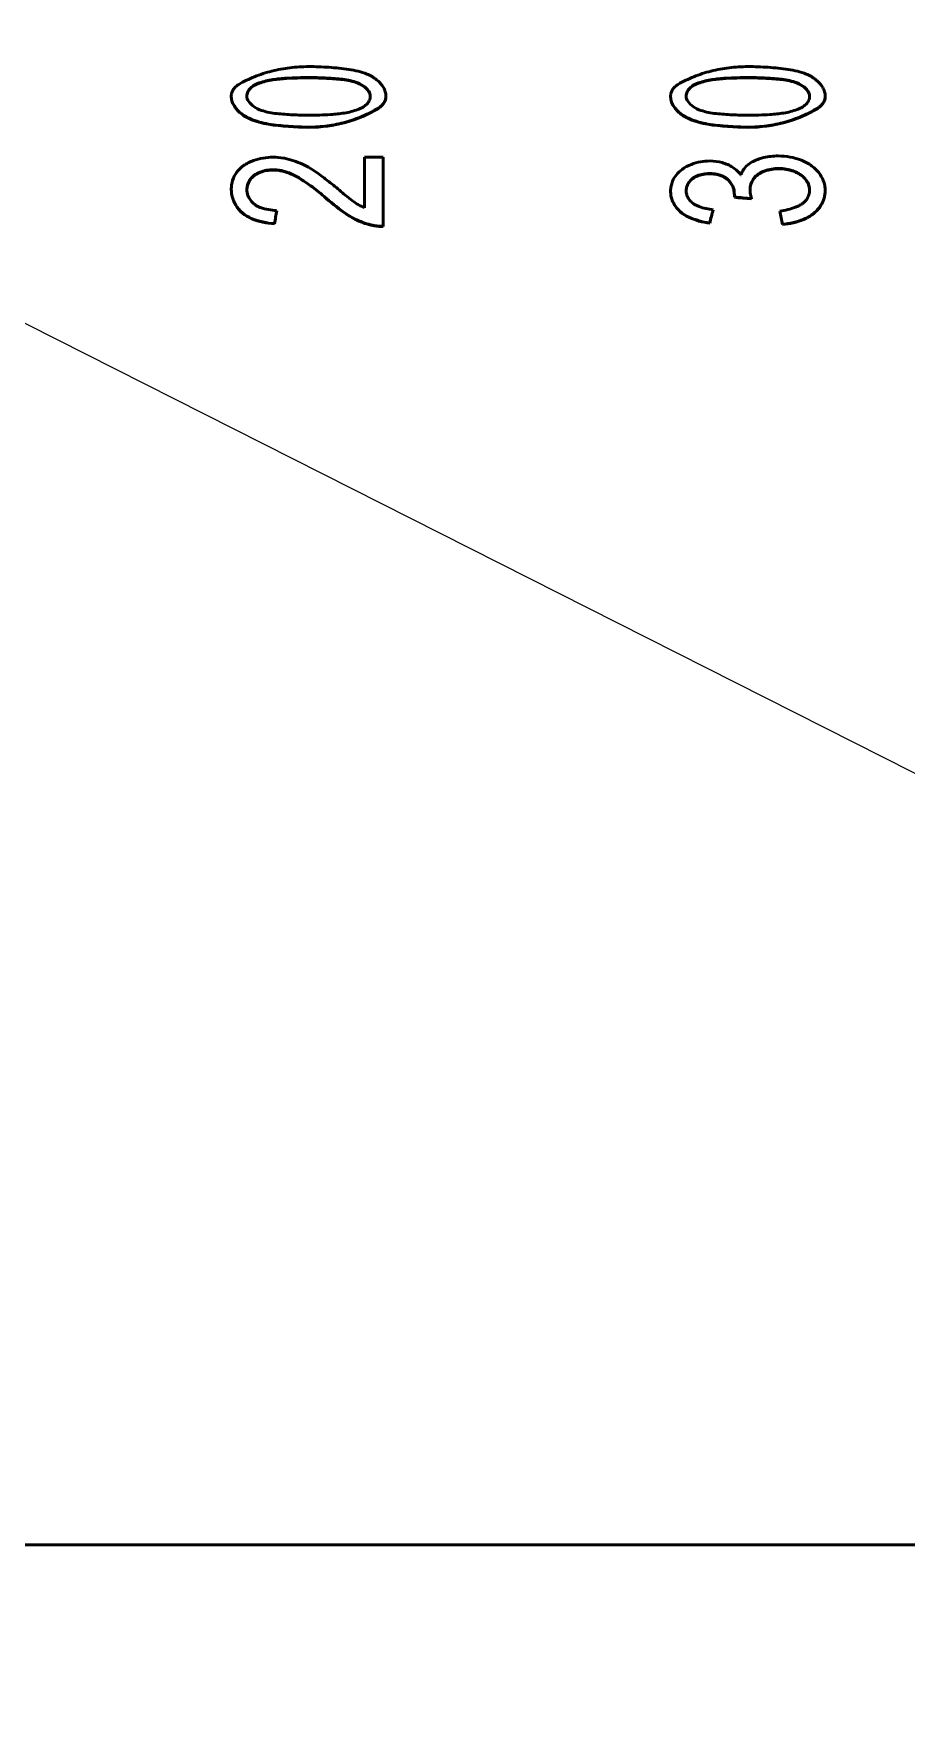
# Model space of a CAD drawing. Header units: millimetres. Extents: x -1259 to 2100, y -2965 to 1485.
# Drawn here: x 1044.52 to 1064.34, y 528.66 to 566.86 of the extents above; entities that cross this region are included whole.
import ezdxf

# ---------------------------------------------------------------- set-up
doc = ezdxf.new("R2010")
doc.units = ezdxf.units.MM
doc.header["$LTSCALE"] = 5
for name, color, linetype, lineweight in [('Symbol (ISO)', 7, 'Continuous', 25), ('Visible (ISO)', 7, 'Continuous', 50), ('Visible Narrow (ISO)', 7, 'Continuous', 35)]:
    doc.layers.add(name, color=color, linetype=linetype, lineweight=lineweight)
doc.styles.add('Note Text (ISO)', font='tahoma.ttf')
doc.dimstyles.new('Default - Method 1b (ISO)$7', dxfattribs={"dimscale": 5, "dimtxt": 3.5, "dimasz": 2.5, "dimexe": 3.175, "dimexo": 0, "dimgap": 0.762, "dimtad": 1, "dimtoh": 1, "dimrnd": 1e-08, "dimtxsty": 'Note Text (ISO)', "dimcen": 0.09, "dimdle": 10, "dimclrd": 256, "dimclre": 256, "dimclrt": 256, "dimazin": 2, "dimtfac": 1, "dimtmove": 0, "dimatfit": 3, "dimfxl": 1, "dimtolj": 1, "dimlwd": -1, "dimlwe": -1, "dimarcsym": 0})

msp = doc.modelspace()

# ---------------------------------------------------------------- linework, layer by layer
at = {"layer": 'Visible (ISO)'}
for p, q in [((1049.007, 565.436), (1049.007, 565.443)), ((1052.52, 565.436), (1052.52, 565.443)), ((1058.985, 565.436), (1058.985, 565.443)), ((1062.498, 565.436), (1062.498, 565.443)), ((1052.036, 564.056), (1052.455, 564.056)), ((1052.036, 564.056), (1052.036, 562.908)), ((1052.455, 562.486), (1052.455, 564.056)), ((1060.576, 563.652), (1060.586, 563.652)), ((1049.007, 563.323), (1049.007, 563.329)), ((1058.985, 563.282), (1058.985, 563.287)), ((1060.435, 563.145), (1060.435, 563.15)), ((1060.822, 563.11), (1060.822, 563.116)), ((1062.498, 563.294), (1062.498, 563.3)), ((1050.038, 562.842), (1050.038, 562.848)), ((1059.952, 562.857), (1059.952, 562.863)), ((1061.466, 562.827), (1061.466, 562.833)), ((1049.99, 562.541), (1049.99, 562.547)), ((1052.455, 562.481), (1052.455, 562.486)), ((1059.875, 562.556), (1059.875, 562.562)), ((1061.525, 562.526), (1061.525, 562.532)), ((1036.836, 532.538), (1122.916, 532.538))]:
    msp.add_line(p, q, dxfattribs=at)
for centre, major_axis, ratio, start_param, end_param in [((1050.766, 561.373), (-6.485, 0), 0.692656, 4.712473, 4.789987), ((1050.766, 561.364), (-6.488, 0), 0.692656, 4.712473, 4.789947), ((1060.744, 561.373), (-6.485, 0), 0.692656, 4.712473, 4.789987), ((1060.744, 561.364), (-6.488, 0), 0.692656, 4.712473, 4.789947), ((1049.66, 565.442), (0.296, 0.039), 0.882807, 2.618979, 3.011161), ((1051.879, 565.427), (0.279, 0.074), 0.873276, 5.654916, 6.056601), ((1059.638, 565.442), (0.296, 0.039), 0.882807, 2.618979, 3.011161), ((1061.857, 565.427), (0.279, 0.074), 0.873276, 5.654916, 6.056601), ((1050.766, 569.573), (6.213, 0), 0.73456, 4.712433, 4.792671), ((1060.744, 569.573), (6.213, 0), 0.73456, 4.712433, 4.792671), ((1059.993, 563.387), (0.367, -0.068), 0.762896, 1.241415, 1.521259), ((1059.631, 563.307), (0.193, 0.226), 0.966753, 1.922312, 2.295667), ((1059.631, 563.301), (0.196, 0.224), 0.967052, 1.932807, 2.296204), ((1060.079, 563.273), (0.347, 0.016), 0.876253, 0.161985, 0.363142), ((1059.792, 563.211), (0.638, 0.061), 0.877287, 6.271344, 6.401081), ((1059.677, 563.201), (0.754, 0.049), 0.81001, 0.016021, 0.134923), ((1058.628, 563.035), (1.759, 0.48), 0.867783, 6.050624, 6.123157), ((1058.331, 563.01), (2.081, 0.393), 0.808501, 6.131711, 6.19888), ((1059.859, -44.906), (1291.923, -147.654), 0.465287, 1.623179, 1.623478), ((1060.802, -104.201), (1353.563, -159.504), 0.487053, 1.628113, 1.628399), ((1062.388, 563.338), (1.578, -0.349), 0.860967, 3.459573, 3.552251), ((1050.014, 551.692), (-2.186, -19.589), 0.074435, 4.114813, 4.1334), ((1050.014, 551.692), (-2.186, -19.579), 0.074472, 4.114817, 4.133404), ((1059.913, 551.4), (-3.505, -19.926), 0.116046, 4.120012, 4.138359), ((1059.913, 551.4), (-3.505, -19.916), 0.116104, 4.120022, 4.138369), ((1061.496, 551.603), (-2.652, 19.692), 0.089297, 5.288625, 5.307138), ((1061.496, 551.603), (-2.652, 19.682), 0.089342, 5.288619, 5.307132)]:
    msp.add_ellipse(centre, major_axis=major_axis, ratio=ratio, start_param=start_param, end_param=end_param, dxfattribs=at)
for points, knots in [([(1049.179, 565.71), (1049.291, 565.775), (1049.411, 565.834), (1049.661, 565.934), (1049.792, 565.977), (1050.062, 566.045), (1050.2, 566.071), (1050.481, 566.105), (1050.623, 566.114), (1050.766, 566.114)], [0, 0, 0, 0, 0.043807, 0.043807, 0.0870851, 0.0870851, 0.1299533, 0.1299533, 0.172765, 0.172765, 0.172765, 0.172765]), ([(1050.766, 566.114), (1050.919, 566.114), (1051.072, 566.108), (1051.377, 566.087), (1051.528, 566.071), (1051.679, 566.05)], [0, 0, 0, 0, 0.04591624, 0.04591624, 0.09190288, 0.09190288, 0.09190288, 0.09190288]), ([(1059.157, 565.71), (1059.269, 565.775), (1059.389, 565.834), (1059.639, 565.934), (1059.77, 565.977), (1060.04, 566.045), (1060.178, 566.071), (1060.459, 566.105), (1060.601, 566.114), (1060.744, 566.114)], [0, 0, 0, 0, 0.043807, 0.043807, 0.0870851, 0.0870851, 0.1299533, 0.1299533, 0.172765, 0.172765, 0.172765, 0.172765]), ([(1060.744, 566.114), (1060.897, 566.114), (1061.05, 566.108), (1061.355, 566.087), (1061.506, 566.071), (1061.657, 566.05)], [0, 0, 0, 0, 0.04591624, 0.04591624, 0.09190288, 0.09190288, 0.09190288, 0.09190288]), ([(1049.642, 565.743), (1049.618, 565.735), (1049.594, 565.725), (1049.549, 565.704), (1049.528, 565.692), (1049.507, 565.679)], [0, 0, 0, 0, 0.00814539, 0.00814539, 0.01637582, 0.01637582, 0.01637582, 0.01637582]), ([(1049.642, 565.736), (1049.618, 565.728), (1049.594, 565.718), (1049.549, 565.697), (1049.528, 565.685), (1049.507, 565.672)], [0, 0, 0, 0, 0.00814431, 0.00814431, 0.0163731, 0.0163731, 0.0163731, 0.0163731]), ([(1049.951, 565.819), (1049.897, 565.81), (1049.845, 565.8), (1049.742, 565.775), (1049.691, 565.76), (1049.642, 565.743)], [0, 0, 0, 0, 0.01633595, 0.01633595, 0.03276173, 0.03276173, 0.03276173, 0.03276173]), ([(1049.951, 565.812), (1049.897, 565.803), (1049.845, 565.793), (1049.742, 565.768), (1049.691, 565.753), (1049.642, 565.736)], [0, 0, 0, 0, 0.01633527, 0.01633527, 0.03275973, 0.03275973, 0.03275973, 0.03275973]), ([(1050.264, 565.851), (1050.211, 565.849), (1050.159, 565.844), (1050.054, 565.833), (1050.002, 565.827), (1049.951, 565.819)], [0, 0, 0, 0, 0.01585173, 0.01585173, 0.03170337, 0.03170337, 0.03170337, 0.03170337]), ([(1050.264, 565.844), (1050.211, 565.841), (1050.159, 565.837), (1050.054, 565.826), (1050.002, 565.82), (1049.951, 565.812)], [0, 0, 0, 0, 0.01585153, 0.01585153, 0.03170296, 0.03170296, 0.03170296, 0.03170296]), ([(1051.493, 565.83), (1051.373, 565.842), (1051.252, 565.85), (1051.009, 565.862), (1050.888, 565.865), (1050.766, 565.865)], [0, 0, 0, 0, 0.0364797, 0.0364797, 0.07295946, 0.07295946, 0.07295946, 0.07295946]), ([(1051.493, 565.823), (1051.373, 565.834), (1051.252, 565.843), (1051.009, 565.855), (1050.888, 565.858), (1050.766, 565.858)], [0, 0, 0, 0, 0.03647941, 0.03647941, 0.0729589, 0.0729589, 0.0729589, 0.0729589]), ([(1051.837, 565.76), (1051.783, 565.777), (1051.726, 565.792), (1051.611, 565.816), (1051.552, 565.824), (1051.493, 565.83)], [0, 0, 0, 0, 0.0180603, 0.0180603, 0.03601367, 0.03601367, 0.03601367, 0.03601367]), ([(1051.837, 565.753), (1051.783, 565.77), (1051.726, 565.785), (1051.611, 565.808), (1051.552, 565.817), (1051.493, 565.823)], [0, 0, 0, 0, 0.01805894, 0.01805894, 0.03601173, 0.03601173, 0.03601173, 0.03601173]), ([(1051.679, 566.05), (1051.75, 566.04), (1051.82, 566.026), (1051.957, 565.99), (1052.023, 565.969), (1052.087, 565.944)], [0, 0, 0, 0, 0.02187074, 0.02187074, 0.0439155, 0.0439155, 0.0439155, 0.0439155]), ([(1052.127, 565.559), (1052.096, 565.603), (1052.054, 565.644), (1051.956, 565.712), (1051.899, 565.74), (1051.837, 565.76)], [0, 0, 0, 0, 0.02103243, 0.02103243, 0.04155381, 0.04155381, 0.04155381, 0.04155381]), ([(1052.087, 565.944), (1052.171, 565.91), (1052.246, 565.867), (1052.374, 565.765), (1052.426, 565.705), (1052.464, 565.64)], [0, 0, 0, 0, 0.02895113, 0.02895113, 0.05859624, 0.05859624, 0.05859624, 0.05859624]), ([(1059.62, 565.743), (1059.596, 565.735), (1059.572, 565.725), (1059.527, 565.704), (1059.506, 565.692), (1059.486, 565.679)], [0, 0, 0, 0, 0.00814539, 0.00814539, 0.01637582, 0.01637582, 0.01637582, 0.01637582]), ([(1059.62, 565.736), (1059.596, 565.728), (1059.572, 565.718), (1059.527, 565.697), (1059.506, 565.685), (1059.486, 565.672)], [0, 0, 0, 0, 0.00814431, 0.00814431, 0.0163731, 0.0163731, 0.0163731, 0.0163731]), ([(1059.929, 565.819), (1059.875, 565.81), (1059.823, 565.8), (1059.72, 565.775), (1059.669, 565.76), (1059.62, 565.743)], [0, 0, 0, 0, 0.01633595, 0.01633595, 0.03276173, 0.03276173, 0.03276173, 0.03276173]), ([(1059.929, 565.812), (1059.875, 565.803), (1059.823, 565.793), (1059.72, 565.768), (1059.669, 565.753), (1059.62, 565.736)], [0, 0, 0, 0, 0.01633527, 0.01633527, 0.03275973, 0.03275973, 0.03275973, 0.03275973]), ([(1060.242, 565.851), (1060.189, 565.849), (1060.137, 565.844), (1060.032, 565.833), (1059.98, 565.827), (1059.929, 565.819)], [0, 0, 0, 0, 0.01585173, 0.01585173, 0.03170337, 0.03170337, 0.03170337, 0.03170337]), ([(1060.242, 565.844), (1060.189, 565.841), (1060.137, 565.837), (1060.032, 565.826), (1059.98, 565.82), (1059.929, 565.812)], [0, 0, 0, 0, 0.01585153, 0.01585153, 0.03170296, 0.03170296, 0.03170296, 0.03170296]), ([(1061.471, 565.83), (1061.351, 565.842), (1061.23, 565.85), (1060.987, 565.862), (1060.866, 565.865), (1060.744, 565.865)], [0, 0, 0, 0, 0.0364797, 0.0364797, 0.07295946, 0.07295946, 0.07295946, 0.07295946]), ([(1061.471, 565.823), (1061.351, 565.834), (1061.23, 565.843), (1060.987, 565.855), (1060.866, 565.858), (1060.744, 565.858)], [0, 0, 0, 0, 0.03647941, 0.03647941, 0.0729589, 0.0729589, 0.0729589, 0.0729589]), ([(1061.815, 565.76), (1061.761, 565.777), (1061.704, 565.792), (1061.589, 565.816), (1061.531, 565.824), (1061.471, 565.83)], [0, 0, 0, 0, 0.0180603, 0.0180603, 0.03601367, 0.03601367, 0.03601367, 0.03601367]), ([(1061.815, 565.753), (1061.761, 565.77), (1061.704, 565.785), (1061.589, 565.808), (1061.531, 565.817), (1061.471, 565.823)], [0, 0, 0, 0, 0.01805894, 0.01805894, 0.03601173, 0.03601173, 0.03601173, 0.03601173]), ([(1061.657, 566.05), (1061.728, 566.04), (1061.798, 566.026), (1061.935, 565.99), (1062.001, 565.969), (1062.065, 565.944)], [0, 0, 0, 0, 0.02187074, 0.02187074, 0.0439155, 0.0439155, 0.0439155, 0.0439155]), ([(1062.105, 565.559), (1062.074, 565.603), (1062.032, 565.644), (1061.934, 565.712), (1061.877, 565.74), (1061.815, 565.76)], [0, 0, 0, 0, 0.02103243, 0.02103243, 0.04155381, 0.04155381, 0.04155381, 0.04155381]), ([(1062.065, 565.944), (1062.149, 565.91), (1062.224, 565.867), (1062.352, 565.765), (1062.404, 565.705), (1062.442, 565.64)], [0, 0, 0, 0, 0.02895113, 0.02895113, 0.05859624, 0.05859624, 0.05859624, 0.05859624]), ([(1049.007, 565.443), (1049.007, 565.469), (1049.011, 565.495), (1049.026, 565.545), (1049.038, 565.569), (1049.067, 565.615), (1049.085, 565.637), (1049.128, 565.676), (1049.152, 565.694), (1049.179, 565.71)], [0, 0, 0, 0, 0.01087225, 0.01087225, 0.02166283, 0.02166283, 0.03231179, 0.03231179, 0.04278236, 0.04278236, 0.04278236, 0.04278236]), ([(1049.062, 565.245), (1049.044, 565.276), (1049.03, 565.309), (1049.012, 565.375), (1049.007, 565.409), (1049.007, 565.443)], [0, 0, 0, 0, 0.014091, 0.014091, 0.02827231, 0.02827231, 0.02827231, 0.02827231]), ([(1049.386, 565.546), (1049.378, 565.529), (1049.372, 565.512), (1049.364, 565.477), (1049.362, 565.459), (1049.362, 565.441)], [0, 0, 0, 0, 0.00749917, 0.00749917, 0.01503178, 0.01503178, 0.01503178, 0.01503178]), ([(1049.362, 565.441), (1049.362, 565.421), (1049.365, 565.401), (1049.378, 565.362), (1049.387, 565.344), (1049.4, 565.326)], [0, 0, 0, 0, 0.00835341, 0.00835341, 0.01663391, 0.01663391, 0.01663391, 0.01663391]), ([(1049.507, 565.679), (1049.48, 565.661), (1049.456, 565.641), (1049.415, 565.596), (1049.398, 565.572), (1049.386, 565.546)], [0, 0, 0, 0, 0.01121573, 0.01121573, 0.02263574, 0.02263574, 0.02263574, 0.02263574]), ([(1052.019, 565.205), (1052.047, 565.224), (1052.072, 565.245), (1052.113, 565.291), (1052.13, 565.317), (1052.142, 565.343)], [0, 0, 0, 0, 0.01135824, 0.01135824, 0.0229261, 0.0229261, 0.0229261, 0.0229261]), ([(1052.165, 565.444), (1052.165, 565.464), (1052.162, 565.484), (1052.149, 565.522), (1052.14, 565.541), (1052.127, 565.559)], [0, 0, 0, 0, 0.00840975, 0.00840975, 0.01674845, 0.01674845, 0.01674845, 0.01674845]), ([(1052.165, 565.44), (1052.165, 565.459), (1052.161, 565.478), (1052.149, 565.515), (1052.14, 565.534), (1052.127, 565.552)], [0.00046544, 0.00046544, 0.00046544, 0.00046544, 0.00840544, 0.00840544, 0.01674027, 0.01674027, 0.01674027, 0.01674027]), ([(1052.52, 565.443), (1052.52, 565.417), (1052.516, 565.391), (1052.501, 565.341), (1052.489, 565.316), (1052.46, 565.269), (1052.442, 565.247), (1052.399, 565.206), (1052.375, 565.188), (1052.349, 565.171)], [0, 0, 0, 0, 0.01084531, 0.01084531, 0.02160922, 0.02160922, 0.03223192, 0.03223192, 0.04267677, 0.04267677, 0.04267677, 0.04267677]), ([(1052.52, 565.436), (1052.52, 565.384), (1052.504, 565.332), (1052.475, 565.285), (1052.445, 565.238), (1052.402, 565.197), (1052.349, 565.165)], [1.5707963, 1.5707963, 1.5707963, 1.5707963, 2.0280071, 2.0280071, 2.0280071, 2.4852179, 2.4852179, 2.4852179, 2.4852179]), ([(1052.464, 565.64), (1052.482, 565.61), (1052.496, 565.577), (1052.515, 565.511), (1052.52, 565.477), (1052.52, 565.443)], [0, 0, 0, 0, 0.0142434, 0.0142434, 0.02857688, 0.02857688, 0.02857688, 0.02857688]), ([(1058.985, 565.443), (1058.985, 565.469), (1058.989, 565.495), (1059.004, 565.545), (1059.016, 565.569), (1059.045, 565.615), (1059.063, 565.637), (1059.106, 565.676), (1059.13, 565.694), (1059.157, 565.71)], [0, 0, 0, 0, 0.01087225, 0.01087225, 0.02166283, 0.02166283, 0.03231179, 0.03231179, 0.04278236, 0.04278236, 0.04278236, 0.04278236]), ([(1059.04, 565.245), (1059.022, 565.276), (1059.009, 565.309), (1058.99, 565.375), (1058.985, 565.409), (1058.985, 565.443)], [0, 0, 0, 0, 0.014091, 0.014091, 0.02827231, 0.02827231, 0.02827231, 0.02827231]), ([(1059.364, 565.546), (1059.356, 565.529), (1059.35, 565.512), (1059.342, 565.477), (1059.34, 565.459), (1059.34, 565.441)], [0, 0, 0, 0, 0.00749917, 0.00749917, 0.01503178, 0.01503178, 0.01503178, 0.01503178]), ([(1059.34, 565.441), (1059.34, 565.421), (1059.343, 565.401), (1059.356, 565.362), (1059.365, 565.344), (1059.378, 565.326)], [0, 0, 0, 0, 0.00835341, 0.00835341, 0.01663391, 0.01663391, 0.01663391, 0.01663391]), ([(1059.486, 565.679), (1059.458, 565.661), (1059.434, 565.641), (1059.393, 565.596), (1059.376, 565.572), (1059.364, 565.546)], [0, 0, 0, 0, 0.01121573, 0.01121573, 0.02263574, 0.02263574, 0.02263574, 0.02263574]), ([(1061.997, 565.205), (1062.025, 565.224), (1062.05, 565.245), (1062.091, 565.291), (1062.108, 565.317), (1062.12, 565.343)], [0, 0, 0, 0, 0.01135824, 0.01135824, 0.0229261, 0.0229261, 0.0229261, 0.0229261]), ([(1062.143, 565.444), (1062.143, 565.464), (1062.14, 565.484), (1062.127, 565.522), (1062.118, 565.541), (1062.105, 565.559)], [0, 0, 0, 0, 0.00840975, 0.00840975, 0.01674845, 0.01674845, 0.01674845, 0.01674845]), ([(1062.143, 565.44), (1062.143, 565.459), (1062.14, 565.478), (1062.127, 565.515), (1062.118, 565.534), (1062.105, 565.552)], [0.00046544, 0.00046544, 0.00046544, 0.00046544, 0.00840544, 0.00840544, 0.01674027, 0.01674027, 0.01674027, 0.01674027]), ([(1062.498, 565.443), (1062.498, 565.417), (1062.494, 565.391), (1062.479, 565.341), (1062.467, 565.316), (1062.438, 565.269), (1062.42, 565.247), (1062.378, 565.206), (1062.354, 565.188), (1062.327, 565.171)], [0, 0, 0, 0, 0.01084531, 0.01084531, 0.02160922, 0.02160922, 0.03223192, 0.03223192, 0.04267677, 0.04267677, 0.04267677, 0.04267677]), ([(1062.498, 565.436), (1062.498, 565.384), (1062.482, 565.332), (1062.453, 565.285), (1062.423, 565.238), (1062.38, 565.197), (1062.327, 565.165)], [1.5707963, 1.5707963, 1.5707963, 1.5707963, 2.0280071, 2.0280071, 2.0280071, 2.4852179, 2.4852179, 2.4852179, 2.4852179]), ([(1062.442, 565.64), (1062.461, 565.61), (1062.474, 565.577), (1062.493, 565.511), (1062.498, 565.477), (1062.498, 565.443)], [0, 0, 0, 0, 0.0142434, 0.0142434, 0.02857688, 0.02857688, 0.02857688, 0.02857688]), ([(1049.442, 564.925), (1049.358, 564.961), (1049.283, 565.007), (1049.154, 565.116), (1049.101, 565.178), (1049.062, 565.245)], [0, 0, 0, 0, 0.02907119, 0.02907119, 0.05883924, 0.05883924, 0.05883924, 0.05883924]), ([(1049.442, 564.919), (1049.359, 564.954), (1049.283, 565), (1049.219, 565.054), (1049.154, 565.108), (1049.101, 565.171), (1049.062, 565.238)], [-2.6561201, -2.6561201, -2.6561201, -2.6561201, -2.3272292, -2.3272292, -2.3272292, -1.9983383, -1.9983383, -1.9983383, -1.9983383]), ([(1049.695, 565.119), (1049.751, 565.101), (1049.808, 565.085), (1049.924, 565.061), (1049.983, 565.052), (1050.043, 565.046)], [0, 0, 0, 0, 0.0182188, 0.0182188, 0.03633571, 0.03633571, 0.03633571, 0.03633571]), ([(1050.043, 565.046), (1050.163, 565.034), (1050.283, 565.025), (1050.524, 565.013), (1050.645, 565.01), (1050.766, 565.01)], [0, 0, 0, 0, 0.0362469, 0.0362469, 0.07249386, 0.07249386, 0.07249386, 0.07249386]), ([(1052.349, 565.171), (1052.237, 565.104), (1052.117, 565.042), (1051.867, 564.935), (1051.737, 564.889), (1051.468, 564.816), (1051.33, 564.787), (1051.05, 564.75), (1050.908, 564.74), (1050.766, 564.74)], [0, 0, 0, 0, 0.0436851, 0.0436851, 0.0868429, 0.0868429, 0.129592, 0.129592, 0.1722832, 0.1722832, 0.1722832, 0.1722832]), ([(1051.264, 565.024), (1051.316, 565.027), (1051.368, 565.032), (1051.472, 565.043), (1051.524, 565.051), (1051.575, 565.059)], [0, 0, 0, 0, 0.01574971, 0.01574971, 0.03149932, 0.03149932, 0.03149932, 0.03149932]), ([(1051.575, 565.059), (1051.628, 565.068), (1051.681, 565.079), (1051.784, 565.105), (1051.835, 565.121), (1051.884, 565.138)], [0, 0, 0, 0, 0.01636565, 0.01636565, 0.03281947, 0.03281947, 0.03281947, 0.03281947]), ([(1051.884, 565.138), (1051.908, 565.147), (1051.932, 565.157), (1051.977, 565.179), (1051.999, 565.192), (1052.019, 565.205)], [0, 0, 0, 0, 0.00816866, 0.00816866, 0.016422, 0.016422, 0.016422, 0.016422]), ([(1059.42, 564.925), (1059.336, 564.961), (1059.261, 565.007), (1059.132, 565.116), (1059.079, 565.178), (1059.04, 565.245)], [0, 0, 0, 0, 0.02907119, 0.02907119, 0.05883924, 0.05883924, 0.05883924, 0.05883924]), ([(1059.42, 564.919), (1059.337, 564.954), (1059.261, 565), (1059.197, 565.054), (1059.133, 565.108), (1059.079, 565.171), (1059.04, 565.238)], [-2.6561201, -2.6561201, -2.6561201, -2.6561201, -2.3272292, -2.3272292, -2.3272292, -1.9983383, -1.9983383, -1.9983383, -1.9983383]), ([(1059.673, 565.119), (1059.729, 565.101), (1059.786, 565.085), (1059.902, 565.061), (1059.962, 565.052), (1060.021, 565.046)], [0, 0, 0, 0, 0.0182188, 0.0182188, 0.03633571, 0.03633571, 0.03633571, 0.03633571]), ([(1060.021, 565.046), (1060.141, 565.034), (1060.261, 565.025), (1060.502, 565.013), (1060.623, 565.01), (1060.744, 565.01)], [0, 0, 0, 0, 0.0362469, 0.0362469, 0.07249386, 0.07249386, 0.07249386, 0.07249386]), ([(1062.327, 565.171), (1062.215, 565.104), (1062.096, 565.042), (1061.845, 564.935), (1061.715, 564.889), (1061.446, 564.816), (1061.309, 564.787), (1061.028, 564.75), (1060.886, 564.74), (1060.744, 564.74)], [0, 0, 0, 0, 0.0436851, 0.0436851, 0.0868429, 0.0868429, 0.129592, 0.129592, 0.1722832, 0.1722832, 0.1722832, 0.1722832]), ([(1061.242, 565.024), (1061.294, 565.027), (1061.346, 565.032), (1061.45, 565.043), (1061.502, 565.051), (1061.553, 565.059)], [0, 0, 0, 0, 0.01574971, 0.01574971, 0.03149932, 0.03149932, 0.03149932, 0.03149932]), ([(1061.553, 565.059), (1061.606, 565.068), (1061.659, 565.079), (1061.762, 565.105), (1061.813, 565.121), (1061.862, 565.138)], [0, 0, 0, 0, 0.01636565, 0.01636565, 0.03281947, 0.03281947, 0.03281947, 0.03281947]), ([(1061.862, 565.138), (1061.887, 565.147), (1061.91, 565.157), (1061.955, 565.179), (1061.977, 565.192), (1061.997, 565.205)], [0, 0, 0, 0, 0.00816866, 0.00816866, 0.016422, 0.016422, 0.016422, 0.016422]), ([(1049.853, 564.81), (1049.781, 564.821), (1049.711, 564.836), (1049.573, 564.875), (1049.506, 564.898), (1049.442, 564.925)], [0, 0, 0, 0, 0.02195878, 0.02195878, 0.04409052, 0.04409052, 0.04409052, 0.04409052]), ([(1049.853, 564.803), (1049.781, 564.814), (1049.711, 564.829), (1049.573, 564.868), (1049.506, 564.892), (1049.442, 564.919)], [0, 0, 0, 0, 0.02195783, 0.02195783, 0.04408733, 0.04408733, 0.04408733, 0.04408733]), ([(1050.766, 564.74), (1050.613, 564.74), (1050.46, 564.746), (1050.155, 564.769), (1050.003, 564.787), (1049.853, 564.81)], [0, 0, 0, 0, 0.04594796, 0.04594796, 0.09196619, 0.09196619, 0.09196619, 0.09196619]), ([(1059.831, 564.81), (1059.759, 564.821), (1059.689, 564.836), (1059.551, 564.875), (1059.484, 564.898), (1059.42, 564.925)], [0, 0, 0, 0, 0.02195878, 0.02195878, 0.04409052, 0.04409052, 0.04409052, 0.04409052]), ([(1059.831, 564.803), (1059.759, 564.814), (1059.689, 564.829), (1059.551, 564.868), (1059.484, 564.892), (1059.42, 564.919)], [0, 0, 0, 0, 0.02195783, 0.02195783, 0.04408733, 0.04408733, 0.04408733, 0.04408733]), ([(1060.744, 564.74), (1060.591, 564.74), (1060.438, 564.746), (1060.133, 564.769), (1059.981, 564.787), (1059.831, 564.81)], [0, 0, 0, 0, 0.04594796, 0.04594796, 0.09196619, 0.09196619, 0.09196619, 0.09196619]), ([(1049.959, 564.056), (1049.882, 564.056), (1049.805, 564.049), (1049.655, 564.024), (1049.582, 564.005), (1049.512, 563.98)], [-0.04608364, -0.04608364, -0.04608364, -0.04608364, -0.02304046, -0.02304046, 0, 0, 0, 0]), ([(1050.213, 564.031), (1050.206, 564.032), (1050.198, 564.034), (1050.115, 564.049), (1050.037, 564.056), (1049.959, 564.056)], [-0.02572457, -0.02572457, -0.02572457, -0.02572457, -0.02338672, -0.02338672, 0, 0, 0, 0]), ([(1050.213, 564.031), (1050.285, 564.017), (1050.356, 563.998), (1050.494, 563.953), (1050.56, 563.927), (1050.624, 563.896)], [0, 0, 0, 0, 0.02228435, 0.02228435, 0.04474709, 0.04474709, 0.04474709, 0.04474709]), ([(1059.457, 563.893), (1059.523, 563.919), (1059.593, 563.938), (1059.736, 563.964), (1059.809, 563.971), (1059.882, 563.971)], [0, 0, 0, 0, 0.02210341, 0.02210341, 0.04404756, 0.04404756, 0.04404756, 0.04404756]), ([(1059.882, 563.971), (1059.975, 563.971), (1060.067, 563.958), (1060.243, 563.908), (1060.326, 563.871), (1060.399, 563.824)], [0, 0, 0, 0, 0.0278509, 0.0278509, 0.05611631, 0.05611631, 0.05611631, 0.05611631]), ([(1060.893, 563.976), (1060.927, 563.99), (1060.961, 564.004), (1061.031, 564.027), (1061.067, 564.037), (1061.104, 564.046)], [0, 0, 0, 0, 0.0115031, 0.0115031, 0.02293768, 0.02293768, 0.02293768, 0.02293768]), ([(1061.104, 564.046), (1061.156, 564.058), (1061.21, 564.068), (1061.32, 564.081), (1061.375, 564.084), (1061.43, 564.084)], [0, 0, 0, 0, 0.0165782, 0.0165782, 0.03310363, 0.03310363, 0.03310363, 0.03310363]), ([(1061.43, 564.084), (1061.521, 564.084), (1061.611, 564.076), (1061.789, 564.044), (1061.875, 564.02), (1061.957, 563.988)], [0, 0, 0, 0, 0.02723529, 0.02723529, 0.0546675, 0.0546675, 0.0546675, 0.0546675]), ([(1049.42, 563.526), (1049.401, 563.495), (1049.386, 563.461), (1049.367, 563.393), (1049.362, 563.357), (1049.362, 563.322)], [0, 0, 0, 0, 0.01308837, 0.01308837, 0.02628529, 0.02628529, 0.02628529, 0.02628529]), ([(1049.53, 563.645), (1049.507, 563.628), (1049.487, 563.609), (1049.45, 563.57), (1049.434, 563.548), (1049.42, 563.526)], [0, 0, 0, 0, 0.00923096, 0.00923096, 0.01858811, 0.01858811, 0.01858811, 0.01858811]), ([(1049.53, 563.639), (1049.507, 563.622), (1049.487, 563.603), (1049.45, 563.564), (1049.434, 563.542), (1049.42, 563.52)], [0, 0, 0, 0, 0.00922827, 0.00922827, 0.01858188, 0.01858188, 0.01858188, 0.01858188]), ([(1049.664, 563.719), (1049.639, 563.709), (1049.616, 563.698), (1049.571, 563.674), (1049.55, 563.66), (1049.53, 563.645)], [0, 0, 0, 0, 0.00815574, 0.00815574, 0.01640368, 0.01640368, 0.01640368, 0.01640368]), ([(1049.664, 563.712), (1049.639, 563.703), (1049.616, 563.692), (1049.571, 563.668), (1049.55, 563.654), (1049.53, 563.639)], [0, 0, 0, 0, 0.00815466, 0.00815466, 0.01640091, 0.01640091, 0.01640091, 0.01640091]), ([(1049.954, 563.771), (1049.904, 563.771), (1049.855, 563.767), (1049.757, 563.749), (1049.709, 563.736), (1049.664, 563.719)], [0, 0, 0, 0, 0.01497135, 0.01497135, 0.03004836, 0.03004836, 0.03004836, 0.03004836]), ([(1049.954, 563.765), (1049.904, 563.765), (1049.855, 563.76), (1049.757, 563.743), (1049.709, 563.73), (1049.664, 563.712)], [0, 0, 0, 0, 0.01497117, 0.01497117, 0.03004725, 0.03004725, 0.03004725, 0.03004725]), ([(1050.173, 563.745), (1050.137, 563.753), (1050.101, 563.76), (1050.028, 563.769), (1049.991, 563.771), (1049.954, 563.771)], [0, 0, 0, 0, 0.01110487, 0.01110487, 0.02217261, 0.02217261, 0.02217261, 0.02217261]), ([(1050.173, 563.739), (1050.137, 563.747), (1050.101, 563.754), (1050.028, 563.763), (1049.991, 563.765), (1049.954, 563.765)], [0, 0, 0, 0, 0.01110453, 0.01110453, 0.02217218, 0.02217218, 0.02217218, 0.02217218]), ([(1050.548, 563.587), (1050.492, 563.622), (1050.431, 563.653), (1050.306, 563.706), (1050.24, 563.728), (1050.173, 563.745)], [0, 0, 0, 0, 0.02148823, 0.02148823, 0.04273444, 0.04273444, 0.04273444, 0.04273444]), ([(1050.548, 563.581), (1050.492, 563.616), (1050.431, 563.647), (1050.306, 563.7), (1050.24, 563.722), (1050.173, 563.739)], [0, 0, 0, 0, 0.02148447, 0.02148447, 0.0427287, 0.0427287, 0.0427287, 0.0427287]), ([(1050.81, 563.409), (1050.768, 563.44), (1050.725, 563.47), (1050.637, 563.53), (1050.593, 563.558), (1050.548, 563.587)], [0, 0, 0, 0, 0.0171785, 0.0171785, 0.03435672, 0.03435672, 0.03435672, 0.03435672]), ([(1050.81, 563.403), (1050.768, 563.434), (1050.725, 563.464), (1050.637, 563.524), (1050.593, 563.552), (1050.548, 563.581)], [0, 0, 0, 0, 0.01717404, 0.01717404, 0.03434812, 0.03434812, 0.03434812, 0.03434812]), ([(1050.973, 563.691), (1051.069, 563.621), (1051.163, 563.549), (1051.349, 563.402), (1051.44, 563.327), (1051.53, 563.25)], [0, 0, 0, 0, 0.03910221, 0.03910221, 0.07833304, 0.07833304, 0.07833304, 0.07833304]), ([(1058.985, 563.287), (1058.985, 563.325), (1058.989, 563.363), (1059.004, 563.436), (1059.015, 563.473), (1059.03, 563.508)], [0, 0, 0, 0, 0.01397682, 0.01397682, 0.02789248, 0.02789248, 0.02789248, 0.02789248]), ([(1059.479, 563.569), (1059.452, 563.546), (1059.428, 563.52), (1059.388, 563.465), (1059.372, 563.436), (1059.36, 563.405)], [0, 0, 0, 0, 0.0118357, 0.0118357, 0.02386304, 0.02386304, 0.02386304, 0.02386304]), ([(1059.589, 563.633), (1059.569, 563.625), (1059.549, 563.616), (1059.512, 563.594), (1059.495, 563.582), (1059.479, 563.569)], [0, 0, 0, 0, 0.00685956, 0.00685956, 0.01380998, 0.01380998, 0.01380998, 0.01380998]), ([(1059.589, 563.627), (1059.569, 563.619), (1059.549, 563.61), (1059.512, 563.588), (1059.495, 563.576), (1059.479, 563.563)], [0, 0, 0, 0, 0.0068586, 0.0068586, 0.01380746, 0.01380746, 0.01380746, 0.01380746]), ([(1059.87, 563.685), (1059.822, 563.685), (1059.774, 563.68), (1059.679, 563.663), (1059.633, 563.65), (1059.589, 563.633)], [0, 0, 0, 0, 0.0144741, 0.0144741, 0.02905223, 0.02905223, 0.02905223, 0.02905223]), ([(1059.87, 563.679), (1059.822, 563.679), (1059.774, 563.674), (1059.679, 563.657), (1059.633, 563.644), (1059.589, 563.627)], [0, 0, 0, 0, 0.01447393, 0.01447393, 0.02905114, 0.02905114, 0.02905114, 0.02905114]), ([(1060.063, 563.664), (1060.032, 563.671), (1060, 563.676), (1059.935, 563.683), (1059.903, 563.685), (1059.87, 563.685)], [0, 0, 0, 0, 0.00978658, 0.00978658, 0.01957357, 0.01957357, 0.01957357, 0.01957357]), ([(1060.063, 563.657), (1060.032, 563.665), (1060, 563.67), (1059.935, 563.677), (1059.903, 563.679), (1059.87, 563.679)], [0, 0, 0, 0, 0.00978643, 0.00978643, 0.01957326, 0.01957326, 0.01957326, 0.01957326]), ([(1060.161, 563.624), (1060.146, 563.631), (1060.13, 563.638), (1060.097, 563.649), (1060.08, 563.654), (1060.063, 563.657)], [0, 0, 0, 0, 0.0053376, 0.0053376, 0.01067569, 0.01067569, 0.01067569, 0.01067569]), ([(1060.283, 563.552), (1060.265, 563.567), (1060.246, 563.582), (1060.205, 563.608), (1060.183, 563.62), (1060.161, 563.63)], [0, 0, 0, 0, 0.00791273, 0.00791273, 0.01574027, 0.01574027, 0.01574027, 0.01574027]), ([(1060.283, 563.546), (1060.265, 563.561), (1060.246, 563.576), (1060.205, 563.602), (1060.183, 563.614), (1060.161, 563.624)], [0, 0, 0, 0, 0.00791084, 0.00791084, 0.01573705, 0.01573705, 0.01573705, 0.01573705]), ([(1060.34, 563.491), (1060.332, 563.502), (1060.323, 563.513), (1060.304, 563.533), (1060.294, 563.543), (1060.283, 563.552)], [0, 0, 0, 0, 0.004774326, 0.004774326, 0.009548998, 0.009548998, 0.009548998, 0.009548998]), ([(1060.34, 563.485), (1060.332, 563.496), (1060.323, 563.507), (1060.304, 563.527), (1060.294, 563.537), (1060.283, 563.546)], [0, 0, 0, 0, 0.004772745, 0.004772745, 0.009545837, 0.009545837, 0.009545837, 0.009545837]), ([(1060.398, 563.396), (1060.39, 563.412), (1060.382, 563.429), (1060.362, 563.46), (1060.352, 563.476), (1060.34, 563.491)], [0, 0, 0, 0, 0.00660493, 0.00660493, 0.01320999, 0.01320999, 0.01320999, 0.01320999]), ([(1060.398, 563.39), (1060.39, 563.406), (1060.382, 563.423), (1060.362, 563.454), (1060.352, 563.47), (1060.34, 563.485)], [0, 0, 0, 0, 0.00660212, 0.00660212, 0.01320441, 0.01320441, 0.01320441, 0.01320441]), ([(1060.586, 563.652), (1060.593, 563.677), (1060.603, 563.702), (1060.627, 563.749), (1060.641, 563.772), (1060.657, 563.794)], [0, 0, 0, 0, 0.00973239, 0.00973239, 0.01937489, 0.01937489, 0.01937489, 0.01937489]), ([(1060.976, 563.67), (1060.952, 563.654), (1060.93, 563.635), (1060.891, 563.596), (1060.874, 563.574), (1060.859, 563.551)], [0, 0, 0, 0, 0.00946156, 0.00946156, 0.01905635, 0.01905635, 0.01905635, 0.01905635]), ([(1060.976, 563.664), (1060.952, 563.648), (1060.93, 563.629), (1060.891, 563.589), (1060.874, 563.568), (1060.859, 563.545)], [0, 0, 0, 0, 0.00945897, 0.00945897, 0.01905028, 0.01905028, 0.01905028, 0.01905028]), ([(1061.124, 563.746), (1061.097, 563.737), (1061.071, 563.725), (1061.022, 563.7), (1060.998, 563.686), (1060.976, 563.67)], [0, 0, 0, 0, 0.00883098, 0.00883098, 0.01775633, 0.01775633, 0.01775633, 0.01775633]), ([(1061.124, 563.74), (1061.097, 563.73), (1061.071, 563.719), (1061.022, 563.694), (1060.998, 563.68), (1060.976, 563.664)], [0, 0, 0, 0, 0.00882994, 0.00882994, 0.0177536, 0.0177536, 0.0177536, 0.0177536]), ([(1061.443, 563.8), (1061.389, 563.8), (1061.334, 563.795), (1061.227, 563.777), (1061.175, 563.764), (1061.124, 563.746)], [0, 0, 0, 0, 0.01638556, 0.01638556, 0.03287294, 0.03287294, 0.03287294, 0.03287294]), ([(1061.443, 563.794), (1061.389, 563.794), (1061.334, 563.789), (1061.227, 563.771), (1061.175, 563.757), (1061.124, 563.74)], [0, 0, 0, 0, 0.01638539, 0.01638539, 0.03287187, 0.03287187, 0.03287187, 0.03287187]), ([(1061.777, 563.743), (1061.724, 563.761), (1061.669, 563.776), (1061.557, 563.795), (1061.5, 563.8), (1061.443, 563.8)], [0, 0, 0, 0, 0.01725022, 0.01725022, 0.03439053, 0.03439053, 0.03439053, 0.03439053]), ([(1061.777, 563.736), (1061.724, 563.755), (1061.669, 563.77), (1061.557, 563.789), (1061.5, 563.794), (1061.443, 563.794)], [0, 0, 0, 0, 0.01724911, 0.01724911, 0.0343891, 0.0343891, 0.0343891, 0.0343891]), ([(1061.94, 563.659), (1061.916, 563.676), (1061.889, 563.692), (1061.835, 563.72), (1061.806, 563.732), (1061.777, 563.743)], [0, 0, 0, 0, 0.00983237, 0.00983237, 0.01956342, 0.01956342, 0.01956342, 0.01956342]), ([(1061.94, 563.653), (1061.916, 563.67), (1061.889, 563.685), (1061.835, 563.714), (1061.806, 563.726), (1061.777, 563.736)], [0, 0, 0, 0, 0.00983049, 0.00983049, 0.01956034, 0.01956034, 0.01956034, 0.01956034]), ([(1062.115, 563.448), (1062.097, 563.489), (1062.074, 563.528), (1062.015, 563.599), (1061.98, 563.631), (1061.94, 563.659)], [0, 0, 0, 0, 0.01615403, 0.01615403, 0.03200658, 0.03200658, 0.03200658, 0.03200658]), ([(1062.143, 563.31), (1062.143, 563.334), (1062.141, 563.357), (1062.131, 563.403), (1062.124, 563.426), (1062.115, 563.448)], [0, 0, 0, 0, 0.00872749, 0.00872749, 0.01741574, 0.01741574, 0.01741574, 0.01741574]), ([(1062.143, 563.307), (1062.143, 563.33), (1062.141, 563.352), (1062.131, 563.397), (1062.124, 563.42), (1062.115, 563.442)], [0.00036523, 0.00036523, 0.00036523, 0.00036523, 0.00872294, 0.00872294, 0.01740689, 0.01740689, 0.01740689, 0.01740689]), ([(1062.454, 563.526), (1062.468, 563.49), (1062.479, 563.453), (1062.494, 563.377), (1062.498, 563.339), (1062.498, 563.3)], [0, 0, 0, 0, 0.01427017, 0.01427017, 0.02859797, 0.02859797, 0.02859797, 0.02859797]), ([(1049.362, 563.322), (1049.362, 563.296), (1049.364, 563.27), (1049.375, 563.219), (1049.382, 563.193), (1049.393, 563.169)], [0, 0, 0, 0, 0.00962828, 0.00962828, 0.01921426, 0.01921426, 0.01921426, 0.01921426]), ([(1049.393, 563.169), (1049.407, 563.135), (1049.426, 563.101), (1049.473, 563.04), (1049.5, 563.012), (1049.531, 562.987)], [0, 0, 0, 0, 0.01338593, 0.01338593, 0.02654888, 0.02654888, 0.02654888, 0.02654888]), ([(1051.114, 563.165), (1051.065, 563.208), (1051.015, 563.249), (1050.914, 563.331), (1050.862, 563.37), (1050.81, 563.409)], [0, 0, 0, 0, 0.02143745, 0.02143745, 0.04281562, 0.04281562, 0.04281562, 0.04281562]), ([(1051.114, 563.16), (1051.065, 563.202), (1051.015, 563.244), (1050.914, 563.325), (1050.862, 563.364), (1050.81, 563.403)], [0, 0, 0, 0, 0.02143014, 0.02143014, 0.0428022, 0.0428022, 0.0428022, 0.0428022]), ([(1059.024, 563.082), (1059.011, 563.115), (1059.001, 563.149), (1058.989, 563.218), (1058.985, 563.253), (1058.985, 563.287)], [0, 0, 0, 0, 0.01282354, 0.01282354, 0.02569586, 0.02569586, 0.02569586, 0.02569586]), ([(1059.024, 563.076), (1059.011, 563.109), (1059.001, 563.143), (1058.989, 563.212), (1058.985, 563.247), (1058.985, 563.282)], [0, 0, 0, 0, 0.01281702, 0.01281702, 0.0256825, 0.0256825, 0.0256825, 0.0256825]), ([(1059.207, 562.819), (1059.165, 562.857), (1059.129, 562.898), (1059.067, 562.986), (1059.042, 563.033), (1059.024, 563.082)], [0, 0, 0, 0, 0.01843713, 0.01843713, 0.03716213, 0.03716213, 0.03716213, 0.03716213]), ([(1059.34, 563.297), (1059.34, 563.274), (1059.342, 563.25), (1059.353, 563.203), (1059.361, 563.18), (1059.371, 563.158)], [0, 0, 0, 0, 0.0087998, 0.0087998, 0.01755318, 0.01755318, 0.01755318, 0.01755318]), ([(1059.371, 563.158), (1059.384, 563.129), (1059.402, 563.101), (1059.445, 563.05), (1059.47, 563.026), (1059.499, 563.006)], [0, 0, 0, 0, 0.01151194, 0.01151194, 0.0228154, 0.0228154, 0.0228154, 0.0228154]), ([(1060.419, 563.332), (1060.417, 563.342), (1060.414, 563.352), (1060.407, 563.371), (1060.403, 563.381), (1060.398, 563.39)], [0.000058194, 0.000058194, 0.000058194, 0.000058194, 0.003781378, 0.003781378, 0.007544123, 0.007544123, 0.007544123, 0.007544123]), ([(1060.79, 563.328), (1060.79, 563.314), (1060.79, 563.3), (1060.792, 563.273), (1060.794, 563.259), (1060.796, 563.245)], [0, 0, 0, 0, 0.00515767, 0.00515767, 0.01031125, 0.01031125, 0.01031125, 0.01031125]), ([(1061.975, 562.998), (1061.996, 563.013), (1062.015, 563.029), (1062.05, 563.065), (1062.066, 563.085), (1062.08, 563.105)], [0, 0, 0, 0, 0.00837991, 0.00837991, 0.01687853, 0.01687853, 0.01687853, 0.01687853]), ([(1062.08, 563.105), (1062.1, 563.136), (1062.116, 563.17), (1062.138, 563.239), (1062.143, 563.275), (1062.143, 563.31)], [0, 0, 0, 0, 0.01311071, 0.01311071, 0.02634828, 0.02634828, 0.02634828, 0.02634828]), ([(1049.531, 562.987), (1049.552, 562.97), (1049.574, 562.956), (1049.62, 562.93), (1049.645, 562.919), (1049.671, 562.91)], [0, 0, 0, 0, 0.00850031, 0.00850031, 0.01688808, 0.01688808, 0.01688808, 0.01688808]), ([(1049.671, 562.91), (1049.729, 562.89), (1049.79, 562.875), (1049.913, 562.854), (1049.976, 562.848), (1050.038, 562.848)], [0, 0, 0, 0, 0.0189399, 0.0189399, 0.03777382, 0.03777382, 0.03777382, 0.03777382]), ([(1051.847, 563.007), (1051.876, 562.988), (1051.906, 562.969), (1051.97, 562.936), (1052.002, 562.921), (1052.036, 562.908)], [0, 0, 0, 0, 0.01133167, 0.01133167, 0.02256835, 0.02256835, 0.02256835, 0.02256835]), ([(1059.875, 562.562), (1059.792, 562.573), (1059.71, 562.59), (1059.55, 562.635), (1059.472, 562.663), (1059.398, 562.697)], [0, 0, 0, 0, 0.02523531, 0.02523531, 0.05066404, 0.05066404, 0.05066404, 0.05066404]), ([(1059.875, 562.556), (1059.792, 562.567), (1059.71, 562.584), (1059.55, 562.629), (1059.472, 562.658), (1059.398, 562.691)], [0, 0, 0, 0, 0.02523448, 0.02523448, 0.05066093, 0.05066093, 0.05066093, 0.05066093]), ([(1059.499, 563.006), (1059.519, 562.991), (1059.541, 562.978), (1059.587, 562.954), (1059.611, 562.943), (1059.636, 562.934)], [0, 0, 0, 0, 0.00822229, 0.00822229, 0.01635883, 0.01635883, 0.01635883, 0.01635883]), ([(1059.636, 562.934), (1059.686, 562.916), (1059.738, 562.901), (1059.844, 562.877), (1059.898, 562.868), (1059.952, 562.863)], [0, 0, 0, 0, 0.01649084, 0.01649084, 0.03289063, 0.03289063, 0.03289063, 0.03289063]), ([(1061.466, 562.833), (1061.527, 562.841), (1061.588, 562.852), (1061.706, 562.881), (1061.764, 562.898), (1061.821, 562.919)], [0, 0, 0, 0, 0.01849096, 0.01849096, 0.03707495, 0.03707495, 0.03707495, 0.03707495]), ([(1061.821, 562.919), (1061.849, 562.929), (1061.876, 562.94), (1061.927, 562.967), (1061.951, 562.982), (1061.975, 562.998)], [0, 0, 0, 0, 0.00904366, 0.00904366, 0.01818253, 0.01818253, 0.01818253, 0.01818253]), ([(1049.99, 562.547), (1049.899, 562.552), (1049.81, 562.565), (1049.635, 562.605), (1049.55, 562.631), (1049.468, 562.665)], [0, 0, 0, 0, 0.02710027, 0.02710027, 0.05439529, 0.05439529, 0.05439529, 0.05439529]), ([(1052.226, 562.509), (1052.162, 562.522), (1052.1, 562.539), (1051.978, 562.579), (1051.918, 562.604), (1051.861, 562.631)], [0, 0, 0, 0, 0.01964916, 0.01964916, 0.03944538, 0.03944538, 0.03944538, 0.03944538]), ([(1052.226, 562.503), (1052.162, 562.516), (1052.1, 562.533), (1051.978, 562.574), (1051.918, 562.598), (1051.861, 562.625)], [0, 0, 0, 0, 0.01964817, 0.01964817, 0.03944231, 0.03944231, 0.03944231, 0.03944231]), ([(1052.455, 562.486), (1052.417, 562.486), (1052.378, 562.488), (1052.301, 562.496), (1052.263, 562.501), (1052.226, 562.509)], [0, 0, 0, 0, 0.01157759, 0.01157759, 0.02315493, 0.02315493, 0.02315493, 0.02315493]), ([(1052.455, 562.481), (1052.417, 562.481), (1052.378, 562.482), (1052.301, 562.49), (1052.263, 562.496), (1052.226, 562.503)], [0, 0, 0, 0, 0.01157747, 0.01157747, 0.02315468, 0.02315468, 0.02315468, 0.02315468]), ([(1062.012, 562.648), (1061.936, 562.617), (1061.856, 562.591), (1061.693, 562.552), (1061.61, 562.538), (1061.525, 562.532)], [0, 0, 0, 0, 0.02556156, 0.02556156, 0.05093925, 0.05093925, 0.05093925, 0.05093925])]:
    msp.add_open_spline(points, degree=3, knots=knots, dxfattribs=at)
for points in [[(1052.127, 565.552), (1052.064, 565.641), (1051.96, 565.713), (1051.837, 565.753)], [(1062.105, 565.552), (1062.042, 565.641), (1061.938, 565.713), (1061.815, 565.753)], [(1049.062, 565.238), (1049.026, 565.3), (1049.007, 565.368), (1049.007, 565.436)], [(1049.507, 565.672), (1049.453, 565.637), (1049.411, 565.59), (1049.386, 565.539)], [(1059.04, 565.238), (1059.004, 565.3), (1058.985, 565.368), (1058.985, 565.436)], [(1059.486, 565.672), (1059.431, 565.637), (1059.389, 565.59), (1059.364, 565.539)], [(1049.4, 565.326), (1049.465, 565.234), (1049.571, 565.159), (1049.695, 565.119)], [(1052.349, 565.165), (1052.124, 565.028), (1051.617, 564.81), (1051.05, 564.734), (1050.766, 564.734)], [(1059.378, 565.326), (1059.443, 565.234), (1059.549, 565.159), (1059.673, 565.119)], [(1062.327, 565.165), (1062.102, 565.028), (1061.595, 564.81), (1061.028, 564.734), (1060.744, 564.734)], [(1050.766, 564.734), (1050.46, 564.734), (1050.154, 564.757), (1049.853, 564.803)], [(1060.744, 564.734), (1060.438, 564.734), (1060.132, 564.757), (1059.831, 564.803)], [(1049.129, 563.712), (1049.17, 563.771), (1049.223, 563.824), (1049.286, 563.867)], [(1049.286, 563.867), (1049.355, 563.913), (1049.431, 563.952), (1049.512, 563.98)], [(1050.624, 563.896), (1050.748, 563.838), (1050.865, 563.769), (1050.973, 563.691)], [(1059.245, 563.778), (1059.309, 563.825), (1059.38, 563.864), (1059.457, 563.893)], [(1060.399, 563.824), (1060.471, 563.778), (1060.532, 563.719), (1060.576, 563.652)], [(1060.657, 563.794), (1060.716, 563.871), (1060.798, 563.934), (1060.893, 563.976)], [(1061.957, 563.988), (1062.045, 563.955), (1062.126, 563.911), (1062.197, 563.856)], [(1062.197, 563.856), (1062.313, 563.768), (1062.402, 563.653), (1062.454, 563.526)], [(1049.007, 563.329), (1049.007, 563.464), (1049.05, 563.598), (1049.129, 563.712)], [(1049.42, 563.52), (1049.383, 563.459), (1049.362, 563.389), (1049.362, 563.319)], [(1059.03, 563.508), (1059.074, 563.612), (1059.149, 563.706), (1059.245, 563.778)], [(1059.479, 563.563), (1059.425, 563.517), (1059.384, 563.461), (1059.36, 563.399)], [(1060.859, 563.551), (1060.814, 563.484), (1060.79, 563.406), (1060.79, 563.328)], [(1060.859, 563.545), (1060.814, 563.479), (1060.791, 563.403), (1060.79, 563.326)], [(1062.115, 563.442), (1062.08, 563.524), (1062.019, 563.598), (1061.94, 563.653)], [(1049.108, 562.969), (1049.042, 563.08), (1049.007, 563.205), (1049.007, 563.329)], [(1049.108, 562.963), (1049.042, 563.075), (1049.007, 563.199), (1049.007, 563.323)], [(1051.572, 562.803), (1051.413, 562.918), (1051.26, 563.039), (1051.114, 563.165)], [(1051.572, 562.797), (1051.413, 562.912), (1051.26, 563.033), (1051.114, 563.16)], [(1051.53, 563.25), (1051.629, 563.163), (1051.735, 563.082), (1051.847, 563.007)], [(1059.207, 562.814), (1059.124, 562.887), (1059.061, 562.978), (1059.024, 563.076)], [(1062.498, 563.3), (1062.498, 563.185), (1062.464, 563.069), (1062.402, 562.966)], [(1062.498, 563.294), (1062.498, 563.179), (1062.464, 563.063), (1062.402, 562.96)], [(1049.26, 562.791), (1049.199, 562.843), (1049.148, 562.903), (1049.108, 562.969)], [(1049.26, 562.785), (1049.199, 562.837), (1049.148, 562.897), (1049.108, 562.963)], [(1049.468, 562.665), (1049.391, 562.696), (1049.321, 562.739), (1049.26, 562.791)], [(1049.468, 562.659), (1049.391, 562.691), (1049.321, 562.733), (1049.26, 562.785)], [(1051.861, 562.631), (1051.759, 562.68), (1051.662, 562.738), (1051.572, 562.803)], [(1051.861, 562.625), (1051.759, 562.675), (1051.662, 562.732), (1051.572, 562.797)], [(1059.398, 562.697), (1059.327, 562.728), (1059.263, 562.77), (1059.207, 562.819)], [(1059.398, 562.691), (1059.327, 562.722), (1059.263, 562.764), (1059.207, 562.814)], [(1062.231, 562.776), (1062.165, 562.725), (1062.091, 562.681), (1062.012, 562.648)], [(1062.231, 562.771), (1062.165, 562.719), (1062.091, 562.676), (1062.012, 562.643)], [(1062.402, 562.966), (1062.358, 562.895), (1062.3, 562.83), (1062.231, 562.776)], [(1062.402, 562.96), (1062.358, 562.889), (1062.3, 562.824), (1062.231, 562.771)], [(1049.99, 562.541), (1049.81, 562.552), (1049.632, 562.592), (1049.468, 562.659)], [(1062.012, 562.643), (1061.859, 562.579), (1061.693, 562.539), (1061.525, 562.526)]]:
    msp.add_open_spline(points, degree=3, dxfattribs=at)
at = {"layer": 'Visible Narrow (ISO)'}
for p, q in [((1049.642, 565.736), (1049.642, 565.743)), ((1049.951, 565.812), (1049.951, 565.819)), ((1050.264, 565.844), (1050.264, 565.851)), ((1050.766, 565.858), (1050.766, 565.865)), ((1051.493, 565.823), (1051.493, 565.83)), ((1051.837, 565.753), (1051.837, 565.76)), ((1059.62, 565.736), (1059.62, 565.743)), ((1059.929, 565.812), (1059.929, 565.819)), ((1060.242, 565.844), (1060.242, 565.851)), ((1060.744, 565.858), (1060.744, 565.865)), ((1061.471, 565.823), (1061.471, 565.83)), ((1061.815, 565.753), (1061.815, 565.76)), ((1049.386, 565.539), (1049.386, 565.546)), ((1049.507, 565.672), (1049.507, 565.679)), ((1052.127, 565.552), (1052.127, 565.559)), ((1059.364, 565.539), (1059.364, 565.546)), ((1059.486, 565.672), (1059.486, 565.679)), ((1062.105, 565.552), (1062.105, 565.559)), ((1049.062, 565.238), (1049.062, 565.245)), ((1052.349, 565.165), (1052.349, 565.171)), ((1059.04, 565.238), (1059.04, 565.245)), ((1062.327, 565.165), (1062.327, 565.171)), ((1049.442, 564.919), (1049.442, 564.925)), ((1049.853, 564.803), (1049.853, 564.81)), ((1050.766, 564.734), (1050.766, 564.74)), ((1059.42, 564.919), (1059.42, 564.925)), ((1059.831, 564.803), (1059.831, 564.81)), ((1060.744, 564.734), (1060.744, 564.74)), ((1049.42, 563.52), (1049.42, 563.526)), ((1049.53, 563.639), (1049.53, 563.645)), ((1049.664, 563.712), (1049.664, 563.719)), ((1049.954, 563.765), (1049.954, 563.771)), ((1050.173, 563.739), (1050.173, 563.745)), ((1050.548, 563.581), (1050.548, 563.587)), ((1059.479, 563.563), (1059.479, 563.569)), ((1059.589, 563.627), (1059.589, 563.633)), ((1059.87, 563.679), (1059.87, 563.685)), ((1060.063, 563.657), (1060.063, 563.664)), ((1060.161, 563.624), (1060.161, 563.63)), ((1060.283, 563.546), (1060.283, 563.552)), ((1060.34, 563.485), (1060.34, 563.491)), ((1060.859, 563.545), (1060.859, 563.551)), ((1060.976, 563.664), (1060.976, 563.67)), ((1061.124, 563.74), (1061.124, 563.746)), ((1061.443, 563.794), (1061.443, 563.8)), ((1061.777, 563.736), (1061.777, 563.743)), ((1061.94, 563.653), (1061.94, 563.659)), ((1062.115, 563.442), (1062.115, 563.448)), ((1050.81, 563.403), (1050.81, 563.409)), ((1051.114, 563.16), (1051.114, 563.165)), ((1059.024, 563.076), (1059.024, 563.082)), ((1059.36, 563.399), (1059.36, 563.405)), ((1060.398, 563.39), (1060.398, 563.396)), ((1060.419, 563.332), (1060.419, 563.338)), ((1060.431, 563.26), (1060.431, 563.266)), ((1049.108, 562.963), (1049.108, 562.969)), ((1049.26, 562.785), (1049.26, 562.791)), ((1051.572, 562.797), (1051.572, 562.803)), ((1059.207, 562.814), (1059.207, 562.819)), ((1059.398, 562.691), (1059.398, 562.697)), ((1062.231, 562.771), (1062.231, 562.776)), ((1062.402, 562.96), (1062.402, 562.966)), ((1049.468, 562.659), (1049.468, 562.665)), ((1051.861, 562.625), (1051.861, 562.631)), ((1052.226, 562.503), (1052.226, 562.509)), ((1062.012, 562.643), (1062.012, 562.648))]:
    msp.add_line(p, q, dxfattribs=at)

# ---------------------------------------------------------------- leaders
at = {"layer": 'Symbol (ISO)', "annotation_type": 0, "has_hookline": 1, "hookline_direction": 1, "text_width": 78.109}
msp.add_leader([(1106.836, 528.664), (958.702, 603.573), (946.202, 603.573)], dimstyle='Default - Method 1b (ISO)$7', override={"dimtad": 0}, dxfattribs=at)

doc.saveas('drawing.dxf')
